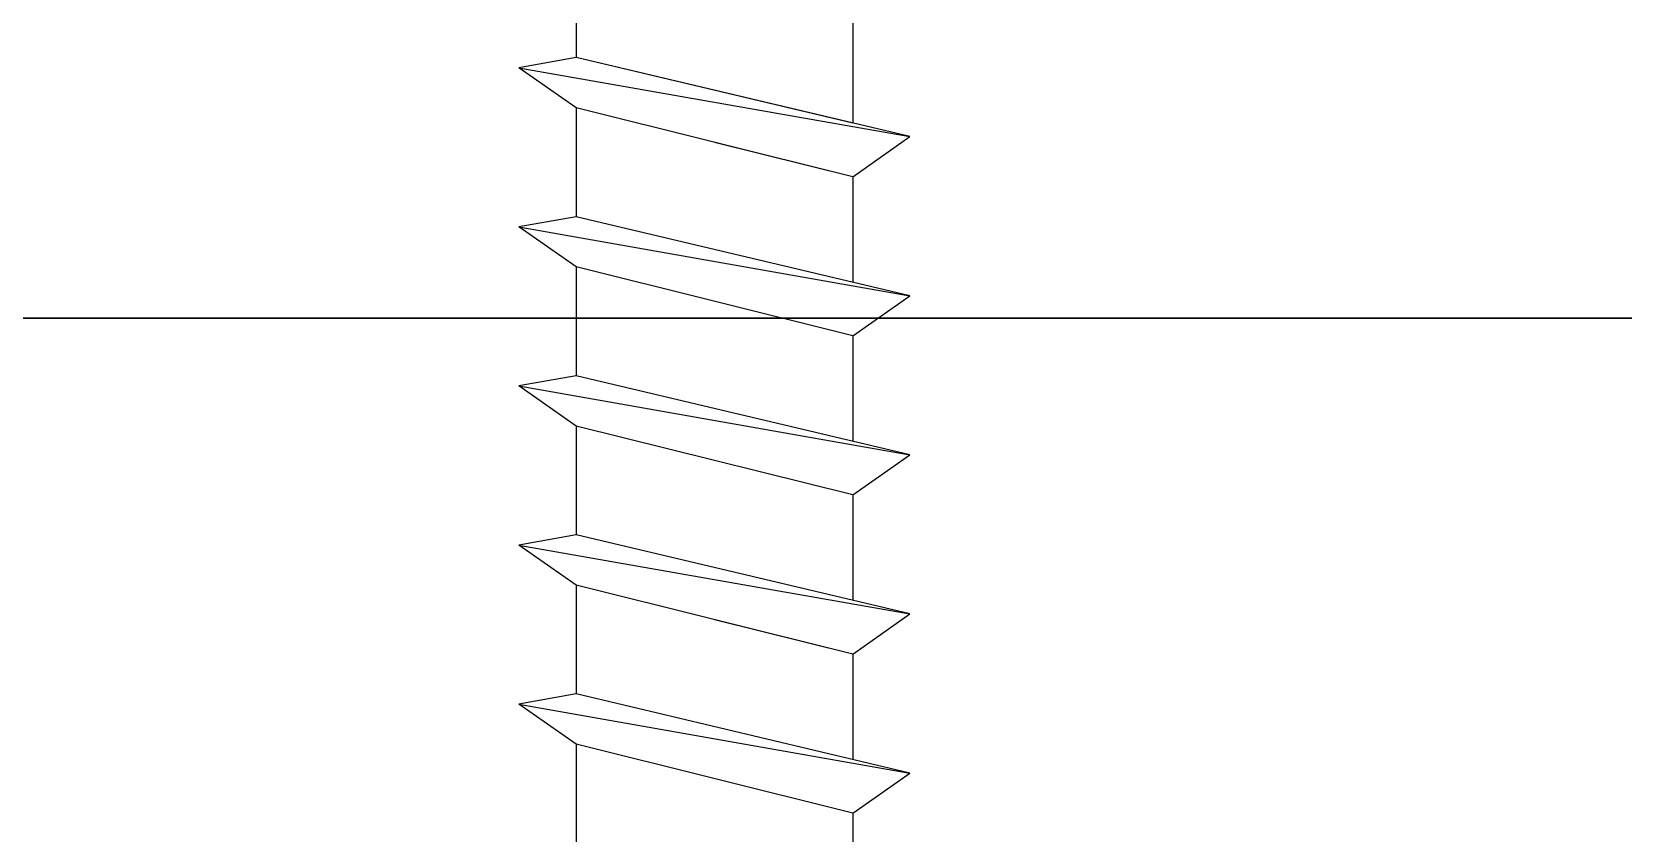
# Model space of a CAD drawing. Header units: inches. Extents: x -2661 to 42767, y -1222 to 9099.
# Drawn here: x 735.229 to 736.23, y 2431.806 to 2432.31 of the extents above; entities that cross this region are included whole.
import ezdxf

# ---------------------------------------------------------------- set-up
doc = ezdxf.new("R2010")
doc.units = ezdxf.units.IN
doc.header["$LTSCALE"] = 12
doc.header["$MEASUREMENT"] = 0
doc.layers.get('0').update_dxf_attribs({"linetype": 'CONTINUOUS'})
doc.layers.add('S-SIMPSON', color=2, linetype='CONTINUOUS')
doc.layers.add('S-WOOD', color=3, linetype='CONTINUOUS')

# ---------------------------------------------------------------- blocks, each defined once
blk = doc.blocks.new('*U1284')
blk.add_lwpolyline([(1.5, -5.5), (0, -5.5), (0, 0), (1.5, 0)], close=True)
blk = doc.blocks.new('SIP SCREW')
at = {"layer": 'S-SIMPSON', "color": 1}
for p, q in [((0.087, -11.7679), (0.087, -11.8363)), ((0.087, -11.7679), (0.087, -11.8363)), ((0.087, -11.7679), (0.087, -11.8363)), ((0.087, -11.7679), (0.087, -11.8363)), ((0.087, -11.7679), (0.087, -11.8363)), ((0.087, -11.7679), (0.087, -11.8363)), ((0.087, -11.7679), (0.087, -11.8363)), ((0.087, -11.7679), (0.087, -11.8363)), ((-0.087, -11.8112), (-0.087, -11.8775)), ((-0.087, -11.8112), (-0.087, -11.8775)), ((-0.087, -11.8112), (-0.087, -11.8775)), ((-0.087, -11.8112), (-0.087, -11.8775)), ((-0.087, -11.8112), (-0.087, -11.8775)), ((-0.087, -11.8112), (-0.087, -11.8775)), ((-0.087, -11.8112), (-0.087, -11.8775)), ((-0.087, -11.8112), (-0.087, -11.8775)), ((-0.087, -11.8112), (-0.087, -11.8775)), ((-0.087, -11.8112), (-0.087, -11.8775)), ((-0.123, -11.886), (0.087, -11.8363)), ((-0.123, -11.886), (0.087, -11.8363)), ((-0.123, -11.886), (0.087, -11.8363)), ((-0.123, -11.886), (0.087, -11.8363)), ((-0.123, -11.886), (0.087, -11.8363)), ((-0.123, -11.886), (0.087, -11.8363)), ((-0.123, -11.886), (0.087, -11.8363)), ((-0.123, -11.886), (0.087, -11.8363)), ((-0.087, -11.8775), (0.087, -11.8363)), ((0.087, -11.8363), (0.123, -11.8427)), ((0.087, -11.8363), (0.123, -11.8427)), ((0.087, -11.8363), (0.123, -11.8427)), ((0.087, -11.8363), (0.123, -11.8427)), ((0.087, -11.8363), (0.123, -11.8427)), ((0.087, -11.8363), (0.123, -11.8427)), ((0.087, -11.8363), (0.123, -11.8427)), ((0.087, -11.8363), (0.123, -11.8427)), ((0.087, -11.8363), (0.123, -11.8427)), ((0.123, -11.8427), (-0.123, -11.886)), ((0.123, -11.8427), (-0.123, -11.886)), ((0.123, -11.8427), (-0.123, -11.886)), ((0.123, -11.8427), (-0.123, -11.886)), ((0.123, -11.8427), (-0.123, -11.886)), ((0.123, -11.8427), (-0.123, -11.886)), ((0.123, -11.8427), (-0.123, -11.886)), ((0.123, -11.8427), (-0.123, -11.886)), ((0.123, -11.8427), (-0.123, -11.886)), ((0.087, -11.8679), (0.123, -11.8427)), ((0.087, -11.8679), (0.123, -11.8427)), ((0.087, -11.8679), (0.123, -11.8427)), ((0.087, -11.8679), (0.123, -11.8427)), ((0.087, -11.8679), (0.123, -11.8427)), ((0.087, -11.8679), (0.123, -11.8427)), ((0.087, -11.8679), (0.123, -11.8427)), ((0.087, -11.8679), (0.123, -11.8427)), ((0.087, -11.8679), (0.123, -11.8427)), ((-0.087, -11.9112), (0.087, -11.8679)), ((-0.087, -11.9112), (0.087, -11.8679)), ((-0.087, -11.9112), (0.087, -11.8679)), ((-0.087, -11.9112), (0.087, -11.8679)), ((-0.087, -11.9112), (0.087, -11.8679)), ((-0.087, -11.9112), (0.087, -11.8679)), ((-0.087, -11.9112), (0.087, -11.8679)), ((-0.087, -11.9112), (0.087, -11.8679)), ((-0.087, -11.9112), (0.087, -11.8679)), ((0.087, -11.8679), (0.087, -11.9363)), ((0.087, -11.8679), (0.087, -11.9363)), ((0.087, -11.8679), (0.087, -11.9363)), ((0.087, -11.8679), (0.087, -11.9363)), ((0.087, -11.8679), (0.087, -11.9363)), ((0.087, -11.8679), (0.087, -11.9363)), ((0.087, -11.8679), (0.087, -11.9363)), ((0.087, -11.8679), (0.087, -11.9363)), ((0.087, -11.8679), (0.087, -11.9363)), ((-0.087, -11.9112), (-0.123, -11.886)), ((-0.087, -11.9112), (-0.123, -11.886)), ((-0.087, -11.9112), (-0.123, -11.886)), ((-0.087, -11.9112), (-0.123, -11.886)), ((-0.087, -11.9112), (-0.123, -11.886)), ((-0.087, -11.9112), (-0.123, -11.886)), ((-0.087, -11.9112), (-0.123, -11.886)), ((-0.087, -11.9112), (-0.123, -11.886)), ((-0.087, -11.9112), (-0.123, -11.886)), ((-0.087, -11.9112), (-0.123, -11.886)), ((-0.087, -11.9112), (0, -11.8896)), ((-0.087, -11.9112), (-0.087, -11.9775)), ((-0.087, -11.9112), (-0.087, -11.9775)), ((-0.087, -11.9112), (-0.087, -11.9775)), ((-0.087, -11.9112), (-0.087, -11.9775)), ((-0.087, -11.9112), (-0.087, -11.9775)), ((-0.087, -11.9112), (-0.087, -11.9775)), ((-0.087, -11.9112), (-0.087, -11.9775)), ((-0.087, -11.9112), (-0.087, -11.9775)), ((-0.123, -11.986), (0.087, -11.9363)), ((-0.123, -11.986), (0.087, -11.9363)), ((-0.123, -11.986), (0.087, -11.9363)), ((-0.123, -11.986), (0.087, -11.9363)), ((-0.123, -11.986), (0.087, -11.9363)), ((-0.123, -11.986), (0.087, -11.9363)), ((0.123, -11.9427), (-0.123, -11.986)), ((0.123, -11.9427), (-0.123, -11.986)), ((0.123, -11.9427), (-0.123, -11.986)), ((0.123, -11.9427), (-0.123, -11.986)), ((0.123, -11.9427), (-0.123, -11.986)), ((0.123, -11.9427), (-0.123, -11.986)), ((0.087, -11.9363), (0.123, -11.9427)), ((0.087, -11.9363), (0.123, -11.9427)), ((0.087, -11.9363), (0.123, -11.9427)), ((0.087, -11.9363), (0.123, -11.9427)), ((0.087, -11.9363), (0.123, -11.9427)), ((0.087, -11.9363), (0.123, -11.9427)), ((0.087, -11.9679), (0.123, -11.9427)), ((0.087, -11.9679), (0.123, -11.9427)), ((0.087, -11.9679), (0.123, -11.9427)), ((0.087, -11.9679), (0.123, -11.9427)), ((0.087, -11.9679), (0.123, -11.9427)), ((0.087, -11.9679), (0.123, -11.9427)), ((-0.087, -12.0112), (0.087, -11.9679)), ((-0.087, -12.0112), (0.087, -11.9679)), ((-0.087, -12.0112), (0.087, -11.9679)), ((-0.087, -12.0112), (0.087, -11.9679)), ((-0.087, -12.0112), (0.087, -11.9679)), ((-0.087, -12.0112), (0.087, -11.9679)), ((0.087, -11.9679), (0.087, -12.0363)), ((0.087, -11.9679), (0.087, -12.0363)), ((0.087, -11.9679), (0.087, -12.0363)), ((0.087, -11.9679), (0.087, -12.0363)), ((0.087, -11.9679), (0.087, -12.0363)), ((0.087, -11.9679), (0.087, -12.0363)), ((0.087, -11.9679), (0.087, -12.0363)), ((-0.087, -12.0112), (-0.123, -11.986)), ((-0.087, -12.0112), (-0.123, -11.986)), ((-0.087, -12.0112), (-0.123, -11.986)), ((-0.087, -12.0112), (-0.123, -11.986)), ((-0.087, -12.0112), (-0.123, -11.986)), ((-0.087, -12.0112), (-0.123, -11.986)), ((-0.087, -12.0112), (-0.087, -12.0775)), ((-0.087, -12.0112), (-0.087, -12.0775)), ((-0.087, -12.0112), (-0.087, -12.0775)), ((-0.087, -12.0112), (-0.087, -12.0775)), ((-0.087, -12.0112), (-0.087, -12.0775)), ((-0.087, -12.0112), (-0.087, -12.0775)), ((-0.087, -12.0112), (-0.087, -12.0775)), ((-0.123, -12.086), (0.087, -12.0363)), ((-0.123, -12.086), (0.087, -12.0363)), ((-0.123, -12.086), (0.087, -12.0363)), ((-0.123, -12.086), (0.087, -12.0363)), ((-0.123, -12.086), (0.087, -12.0363)), ((-0.123, -12.086), (0.087, -12.0363)), ((-0.123, -12.086), (0.087, -12.0363)), ((0.123, -12.0427), (-0.123, -12.086)), ((0.123, -12.0427), (-0.123, -12.086)), ((0.123, -12.0427), (-0.123, -12.086)), ((0.123, -12.0427), (-0.123, -12.086)), ((0.123, -12.0427), (-0.123, -12.086)), ((0.123, -12.0427), (-0.123, -12.086)), ((0.123, -12.0427), (-0.123, -12.086)), ((0.087, -12.0363), (0.123, -12.0427)), ((0.087, -12.0363), (0.123, -12.0427)), ((0.087, -12.0363), (0.123, -12.0427)), ((0.087, -12.0363), (0.123, -12.0427)), ((0.087, -12.0363), (0.123, -12.0427)), ((0.087, -12.0363), (0.123, -12.0427)), ((0.087, -12.0363), (0.123, -12.0427)), ((0.087, -12.0679), (0.123, -12.0427)), ((0.087, -12.0679), (0.123, -12.0427)), ((0.087, -12.0679), (0.123, -12.0427)), ((0.087, -12.0679), (0.123, -12.0427)), ((0.087, -12.0679), (0.123, -12.0427)), ((0.087, -12.0679), (0.123, -12.0427)), ((0.087, -12.0679), (0.123, -12.0427)), ((-0.087, -12.1112), (0.087, -12.0679)), ((-0.087, -12.1112), (0.087, -12.0679)), ((-0.087, -12.1112), (0.087, -12.0679)), ((-0.087, -12.1112), (0.087, -12.0679)), ((-0.087, -12.1112), (0.087, -12.0679)), ((-0.087, -12.1112), (0.087, -12.0679)), ((-0.087, -12.1112), (0.087, -12.0679)), ((0.087, -12.0679), (0.087, -12.1363)), ((0.087, -12.0679), (0.087, -12.1363)), ((0.087, -12.0679), (0.087, -12.1363)), ((0.087, -12.0679), (0.087, -12.1363)), ((0.087, -12.0679), (0.087, -12.1363)), ((0.087, -12.0679), (0.087, -12.1363)), ((0.087, -12.0679), (0.087, -12.1363)), ((0.087, -12.0679), (0.087, -12.1363)), ((0.087, -12.0679), (0.087, -12.1363)), ((0.087, -12.0679), (0.087, -12.1363)), ((0.087, -12.0679), (0.087, -12.1363)), ((0.087, -12.0679), (0.087, -12.1363)), ((0.087, -12.0679), (0.087, -12.1363)), ((0.087, -12.0679), (0.087, -12.1363)), ((-0.087, -12.1112), (-0.123, -12.086)), ((-0.087, -12.1112), (-0.123, -12.086)), ((-0.087, -12.1112), (-0.123, -12.086)), ((-0.087, -12.1112), (-0.123, -12.086)), ((-0.087, -12.1112), (-0.123, -12.086)), ((-0.087, -12.1112), (-0.123, -12.086)), ((-0.087, -12.1112), (-0.123, -12.086)), ((-0.087, -12.1112), (-0.123, -12.086)), ((-0.087, -12.1112), (0, -12.0896)), ((-0.087, -12.1112), (-0.087, -12.1775)), ((-0.087, -12.1112), (-0.087, -12.1775)), ((-0.087, -12.1112), (-0.087, -12.1775)), ((-0.087, -12.1112), (-0.087, -12.1775)), ((-0.087, -12.1112), (-0.087, -12.1775)), ((-0.087, -12.1112), (-0.087, -12.1775)), ((-0.087, -12.1112), (-0.087, -12.1775)), ((-0.087, -12.1112), (-0.087, -12.1775)), ((-0.123, -12.186), (0.087, -12.1363)), ((-0.123, -12.186), (0.087, -12.1363)), ((-0.123, -12.186), (0.087, -12.1363)), ((-0.123, -12.186), (0.087, -12.1363)), ((-0.123, -12.186), (0.087, -12.1363)), ((-0.123, -12.186), (0.087, -12.1363)), ((0.123, -12.1427), (-0.123, -12.186)), ((0.123, -12.1427), (-0.123, -12.186)), ((0.123, -12.1427), (-0.123, -12.186)), ((0.123, -12.1427), (-0.123, -12.186)), ((0.123, -12.1427), (-0.123, -12.186)), ((0.123, -12.1427), (-0.123, -12.186)), ((0.087, -12.1363), (0.123, -12.1427)), ((0.087, -12.1363), (0.123, -12.1427)), ((0.087, -12.1363), (0.123, -12.1427)), ((0.087, -12.1363), (0.123, -12.1427)), ((0.087, -12.1363), (0.123, -12.1427)), ((0.087, -12.1363), (0.123, -12.1427)), ((0.087, -12.1679), (0.123, -12.1427)), ((0.087, -12.1679), (0.123, -12.1427)), ((0.087, -12.1679), (0.123, -12.1427)), ((0.087, -12.1679), (0.123, -12.1427)), ((0.087, -12.1679), (0.123, -12.1427)), ((0.087, -12.1679), (0.123, -12.1427)), ((-0.087, -12.2112), (0.087, -12.1679)), ((-0.087, -12.2112), (0.087, -12.1679)), ((-0.087, -12.2112), (0.087, -12.1679)), ((-0.087, -12.2112), (0.087, -12.1679)), ((-0.087, -12.2112), (0.087, -12.1679)), ((-0.087, -12.2112), (0.087, -12.1679)), ((0.087, -12.1679), (0.087, -12.2363)), ((0.087, -12.1679), (0.087, -12.2363)), ((0.087, -12.1679), (0.087, -12.2363)), ((0.087, -12.1679), (0.087, -12.2363)), ((0.087, -12.1679), (0.087, -12.2363)), ((0.087, -12.1679), (0.087, -12.2363)), ((0.087, -12.1679), (0.087, -12.2363)), ((-0.087, -12.2112), (-0.123, -12.186)), ((-0.087, -12.2112), (-0.123, -12.186)), ((-0.087, -12.2112), (-0.123, -12.186)), ((-0.087, -12.2112), (-0.123, -12.186)), ((-0.087, -12.2112), (-0.123, -12.186)), ((-0.087, -12.2112), (-0.123, -12.186)), ((-0.087, -12.2112), (-0.123, -12.186)), ((-0.087, -12.2112), (0, -12.1896)), ((-0.087, -12.2112), (-0.087, -12.2775)), ((-0.087, -12.2112), (-0.087, -12.2775)), ((-0.087, -12.2112), (-0.087, -12.2775)), ((-0.087, -12.2112), (-0.087, -12.2775)), ((-0.087, -12.2112), (-0.087, -12.2775)), ((-0.087, -12.2112), (-0.087, -12.2775)), ((-0.087, -12.2112), (-0.087, -12.2775)), ((-0.123, -12.286), (0.087, -12.2363)), ((-0.123, -12.286), (0.087, -12.2363)), ((-0.123, -12.286), (0.087, -12.2363)), ((0.123, -12.2427), (-0.123, -12.286)), ((0.123, -12.2427), (-0.123, -12.286)), ((0.123, -12.2427), (-0.123, -12.286)), ((0.087, -12.2363), (0.123, -12.2427)), ((0.087, -12.2363), (0.123, -12.2427)), ((0.087, -12.2363), (0.123, -12.2427)), ((0.087, -12.2679), (0.123, -12.2427)), ((0.087, -12.2679), (0.123, -12.2427)), ((0.087, -12.2679), (0.123, -12.2427)), ((-0.087, -12.3112), (0.087, -12.2679)), ((-0.087, -12.3112), (0.087, -12.2679)), ((-0.087, -12.3112), (0.087, -12.2679)), ((0.087, -12.2679), (0.087, -12.3363)), ((0.087, -12.2679), (0.087, -12.3363)), ((0.087, -12.2679), (0.087, -12.3363)), ((0.087, -12.2679), (0.087, -12.3363)), ((0.087, -12.2679), (0.087, -12.3363)), ((-0.087, -12.3112), (-0.123, -12.286)), ((-0.087, -12.3112), (-0.123, -12.286)), ((-0.087, -12.3112), (-0.123, -12.286)), ((-0.087, -12.3112), (-0.087, -12.3775)), ((-0.087, -12.3112), (-0.087, -12.3775)), ((-0.087, -12.3112), (-0.087, -12.3775)), ((-0.087, -12.3112), (-0.087, -12.3775)), ((-0.087, -12.3112), (-0.087, -12.3775))]:
    blk.add_line(p, q, dxfattribs=at)

msp = doc.modelspace()

# ---------------------------------------------------------------- block references
at = {"layer": 'S-WOOD', "xscale": -1}
msp.add_blockref('SIP SCREW', (735.65834, 2444.1299), dxfattribs=at)
at = {"layer": 'S-WOOD', "rotation": 270}
for p in [(738.57793, 2433.6299), (738.57793, 2432.1299)]:
    msp.add_blockref('*U1284', p, dxfattribs=at)

doc.saveas('drawing.dxf')
